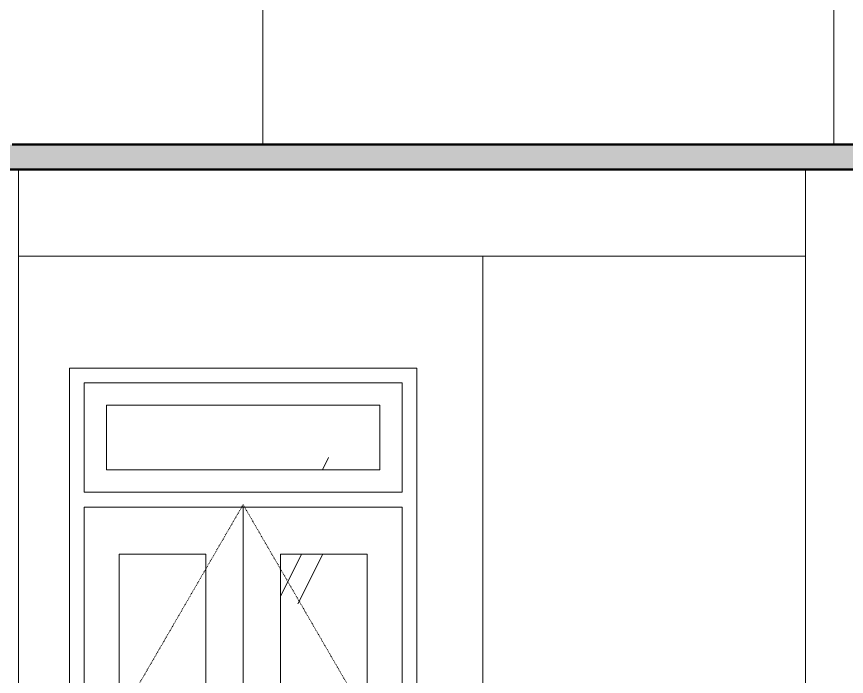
# Model space of a CAD drawing. Header units: millimetres. Extents: x 2164007 to 2324354, y -2513385 to -2308978.
# Drawn here: x 2260314 to 2263656, y -2462134 to -2459477 of the extents above; entities that cross this region are included whole.
import ezdxf

# ---------------------------------------------------------------- set-up
doc = ezdxf.new("R2010")
doc.units = ezdxf.units.MM
doc.linetypes.add('Dash', pattern=[6.349999999999998, 3.174999999999999, -3.174999999999999])
doc.linetypes.add('Grid Line', pattern=[22.224999999999994, 12.7, -3.174999999999999, 3.174999999999999, -3.174999999999999])
for name, color, linetype, lineweight in [('A-DOOR', 8, 'Continuous', 13), ('A-DOOR-HDLN', 31, 'Dash', 13), ('A-FLOR', 8, 'Continuous', 13), ('A-FLOR-PATT', 8, 'Continuous', 13), ('A-WALL', 113, 'Continuous', 20), ('S-BEAM', 8, 'Continuous', 9), ('S-GRID', 8, 'Continuous', 9)]:
    doc.layers.add(name, color=color, linetype=linetype, lineweight=lineweight)
pattern_1 = [(63.435, (1707.224, 2564.3), (-920.0997168973379, 2760.290932305043), [1143, -685.8, 1143, -685.8, -1454.051]), (63.435, (1707.224, 2564.3), (-920.0997168973379, 2760.290932305043), [-3657.6, 457.2, -996.8510000000001]), (63.435, (1650.074, 2621.45), (-920.0997168973379, 2760.290932305043), [914.4, -1143, 685.8, -685.8, -1682.651]), (63.435, (1650.074, 2621.45), (-920.0997168973379, 2760.290932305043), [-3429, 800.1, -882.551]), (63.435, (1650.074, 2792.9), (-920.0997168973379, 2760.290932305043), [685.8, -1371.6, 457.2, -685.8, -1911.251]), (63.435, (1650.074, 2792.9), (-920.0997168973379, 2760.290932305043), [-3200.4, 1028.7, -882.551]), (63.435, (1821.524, 2621.45), (-920.0997168973379, 2760.290932305043), [685.8, -1371.6, 571.5, -2482.751]), (63.435, (1992.974, 2792.9), (-920.0997168973379, 2760.290932305043), [342.9, -1714.5, 228.6, -2825.651]), (63.435, (1707.224, 3078.65), (-920.0997168973379, 2760.290932305043), [228.6, -1714.5, 228.6, -914.4, -2025.551]), (63.435, (1707.224, 3078.65), (-920.0997168973379, 2760.290932305043), [-3086.1, 571.5, -1454.051]), (63.435, (2735.924, 2907.2), (-920.0997168973379, 2760.290932305043), [1143, -1714.5, 1371.6, -905.4110000000001]), (63.435, (2735.924, 2735.75), (-920.0997168973379, 2760.290932305043), [1600.2, -1143, 1714.5, -676.811]), (63.435, (2850.224, 2792.9), (-920.0997168973379, 2760.290932305043), [1828.8, -914.4, 1371.6, -996.8510000000001]), (63.435, (3021.674, 2964.35), (-920.0997168973379, 2760.290932305043), [1143, -1600.2, 914.4, -1454.051]), (63.435, (2850.224, 3307.25), (-920.0997168973379, 2760.290932305043), [571.5, -2286, 685.8, -1568.351]), (63.435, (3193.124, 3135.8), (-920.0997168973379, 2760.290932305043), [457.2, -2286, 457.2, -1911.251])]

# ---------------------------------------------------------------- blocks, each defined once
blk = doc.blocks.new('Cua di  2 la 1400X2800 - D5-1132379-mc 2-2')
at = {"layer": 'A-DOOR', "lineweight": 9}
h = blk.add_hatch(dxfattribs=at)
h.set_pattern_fill('FP_2', color=256, style=0, pattern_type=2)
h.set_pattern_definition(pattern_1)
h.paths.add_polyline_path([(-731.9312462555499, 2389.999999999983), (-644.892379015102, 2389.999999999983), (-644.892379015102, 2649.999999999985), (-1744.892379015103, 2649.999999999985), (-1744.892379015103, 2389.999999999983)], flags=0)
h = blk.add_hatch(dxfattribs=at)
h.set_pattern_fill('FP_2', color=256, style=0, pattern_type=2)
h.set_pattern_definition(pattern_1)
h.paths.add_polyline_path([(-731.9312462555499, 199.9999999999957), (-694.892379015121, 199.9999999999957), (-694.8923790151166, 614.9999999999966), (-1044.892379015115, 614.9999999999966), (-1044.892379015119, 404.1851639915798), (-1009.139400132053, 404.1851639915798), (-1009.139400132053, 200)], flags=0)
h.paths.add_polyline_path([(-694.8923790151166, 739.9999999999964), (-694.892379015108, 2049.999999999985), (-1044.892379015106, 2049.999999999989), (-1044.892379015115, 739.9999999999964), (-722.225594201433, 739.9999999999964)], flags=0)
at = {"layer": 'A-DOOR-HDLN', "linetype": 'Continuous', "lineweight": 9}
h = blk.add_hatch(dxfattribs=at)
h.set_pattern_fill('FP_2', color=256, style=0, pattern_type=2)
h.set_pattern_definition(pattern_1)
h.paths.add_polyline_path([(-1694.892379015075, 200), (-1539.840291139393, 200), (-1525.196529589625, 496.6060360873782), (-1525.949870061403, 575.817153563622), (-1536.232447904903, 665.5818070215201), (-1554.199888981472, 748.3969417266251), (-1579.274450393595, 829.0066947750801), (-1530.125548075541, 828.6401253234143), (-1502.852090006109, 744.2254986518318), (-1484.430291978297, 657.0540544923947), (-1475.179643033943, 568.4388819002976), (-1475.200587999394, 479.3421766821598), (-1478.227689136571, 421.5816461160705), (-1344.892379015103, 421.5816461160705), (-1344.892379015112, 2049.999999999985), (-1694.892379015075, 2049.999999999985), (-1694.892379015075, 375.0070634373538)], flags=0)
h.paths.add_polyline_path([(-1489.840291139396, 200), (-1344.892379015103, 200), (-1344.892379015103, 225.6548585078438), (-1488.495776977179, 225.6548585077788)], flags=0)
h.paths.add_polyline_path([(-1344.892379015103, 265.6548585078477), (-1344.892379015103, 354.1851639915781), (-1481.759789096207, 354.1851639914872), (-1486.399465805854, 265.6548585078477), (-1475.200587999394, 265.6548585078477)], flags=0)
at = {"layer": 'A-DOOR'}
for p, q in [((-1894.892379015102, 0), (-1894.892379015102, 2799.999999999983)), ((-494.8923790151022, 2799.999999999983), (-1894.892379015102, 2799.999999999983)), ((-494.8923790151022, 739.9999999999997), (-494.8923790151022, 2799.999999999983)), ((-1834.892379015102, 2299.999999999985), (-1834.892379015102, 2739.999999999984)), ((-1834.892379015102, 2739.999999999984), (-554.8923790151024, 2739.999999999984)), ((-554.8923790151026, 2739.999999999983), (-554.8923790151026, 2299.999999999985)), ((-644.8923790151017, 2649.999999999983), (-1744.892379015102, 2649.999999999983)), ((-1744.892379015102, 2649.999999999983), (-1744.892379015102, 2389.999999999983)), ((-644.8923790151017, 2389.999999999983), (-644.8923790151017, 2649.999999999983)), ((-1744.892379015102, 2389.999999999983), (-644.8923790151017, 2389.999999999983)), ((-554.8923790151026, 2299.999999999985), (-1834.892379015102, 2299.999999999985)), ((-1834.892379015102, 2239.999999999985), (-554.8923790151026, 2239.999999999985)), ((-1834.892379015102, 0), (-1834.892379015102, 2239.999999999985)), ((-1194.892379015089, 740.0000000000006), (-1194.89237901506, 2239.999999999985)), ((-1194.892379015115, 2239.999999999986), (-1194.892379015106, 739.9999999999987)), ((-554.8923790151026, 2239.999999999985), (-554.8923790151025, 739.9999999999993)), ((-1344.892379015111, 2049.999999999987), (-1694.892379015075, 2049.999999999987)), ((-1694.892379015075, 2049.999999999987), (-1694.892379015075, 200.000000000003)), ((-1344.892379015101, 421.5816461160744), (-1344.89237901511, 2049.999999999987)), ((-694.8923790151073, 2049.999999999987), (-1044.892379015106, 2049.999999999989)), ((-1044.892379015107, 2049.999999999989), (-1044.892379015114, 739.9999999999983)), ((-694.8923790151156, 739.9999999999999), (-694.8923790151073, 2049.999999999987)), ((-1044.892379015115, 614.9999999999991), (-1044.892379015116, 404.1851639915806)), ((-694.8923790151191, 199.9999999999989), (-694.8923790151164, 615.0000000000008)), ((-554.8923790151025, 615.0000000000001), (-554.8923790151025, 0)), ((-494.8923790151022, 0), (-494.8923790151022, 615.0000000000006)), ((-1344.8923790151, 265.6548585078478), (-1344.8923790151, 354.1851639915829)), ((-1344.8923790151, 200.000000000003), (-1344.8923790151, 225.6548585078473)), ((-1694.892379015075, 200.000000000003), (-1539.840291139395, 200.000000000003)), ((-1489.840291139391, 200.000000000003), (-1344.892379015099, 200.000000000003)), ((-1009.139400132052, 200.0000000000018), (-694.8923790151191, 199.9999999999999))]:
    blk.add_line(p, q, dxfattribs=at)
at = {"layer": 'A-DOOR-HDLN'}
for p, q in [((-1194.892379015101, 2249.999999999985), (-1844.892379015097, 1129.999999999992)), ((-1194.892379015101, 2249.999999999985), (-544.8923790151025, 1129.999999999992)), ((-1844.892379015097, 1129.999999999992), (-1525.913338680383, 575.4672068027188)), ((-544.8923790151026, 1129.999999999992), (-769.2286622009399, 740.0000000000006)), ((-841.1313170681966, 615.0000000000013), (-1009.139400132048, 322.9244094428462)), ((-1475.198716844122, 487.3017873027576), (-1437.395095807534, 421.5816461160729)), ((-1398.627207859817, 354.1851639915815), (-1347.702695855899, 265.6548585078466)), ((-1324.693846298377, 225.6548585078462), (-1197.225594201444, 4.056204862409154)), ((-1065.090911731825, 225.6548585078507), (-1122.225594201439, 126.3284105222145))]:
    blk.add_line(p, q, dxfattribs=at)

msp = doc.modelspace()

# ---------------------------------------------------------------- hatches: boundary and pattern name
at = {"layer": 'A-FLOR-PATT', "lineweight": 13}
msp.add_hatch(color=256, dxfattribs=at).paths.add_polyline_path([(2264806.066488349, -2460092), (2264806.066488349, -2459992), (2260106.066488349, -2459992), (2260106.066488349, -2460092), (2264708.575905699, -2460092)], flags=0)

# ---------------------------------------------------------------- linework, layer by layer
at = {"layer": 'A-FLOR', "lineweight": 50}
for p, q in [((2264591.066488349, -2459992), (2260296.066488349, -2459992)), ((2254271.066488349, -2460092), (2268706.066488349, -2460092))]:
    msp.add_line(p, q, dxfattribs=at)
at = {"layer": 'A-WALL'}
for p, q in [((2261306.066488349, -2459992), (2261306.066488349, -2457492)), ((2263606.066488349, -2457492), (2263606.066488349, -2459992)), ((2260321.066488349, -2463692), (2260321.066488349, -2460092)), ((2263491.066488349, -2463692), (2263491.066488349, -2460092)), ((2262191.066488349, -2460442), (2262191.066488349, -2463270.513866847)), ((2260526.066488349, -2463692), (2260526.066488349, -2460892)), ((2260526.066488349, -2460892), (2261926.066488349, -2460892)), ((2261926.066488349, -2460892), (2261926.066488349, -2462952))]:
    msp.add_line(p, q, dxfattribs=at)
at = {"layer": 'S-BEAM'}
msp.add_line((2260321.066488349, -2460442), (2263491.066488349, -2460442), dxfattribs=at)
at = {"layer": 'S-GRID', "linetype": 'Grid Line', "ltscale": 50}
msp.add_line((2247570, -2460092), (2280077.970030255, -2460092), dxfattribs=at)

# ---------------------------------------------------------------- block references
at = {"layer": 'A-DOOR'}
msp.add_blockref('Cua di  2 la 1400X2800 - D5-1132379-mc 2-2', (2262420.958867364, -2463692), dxfattribs=at)

doc.saveas('drawing.dxf')
